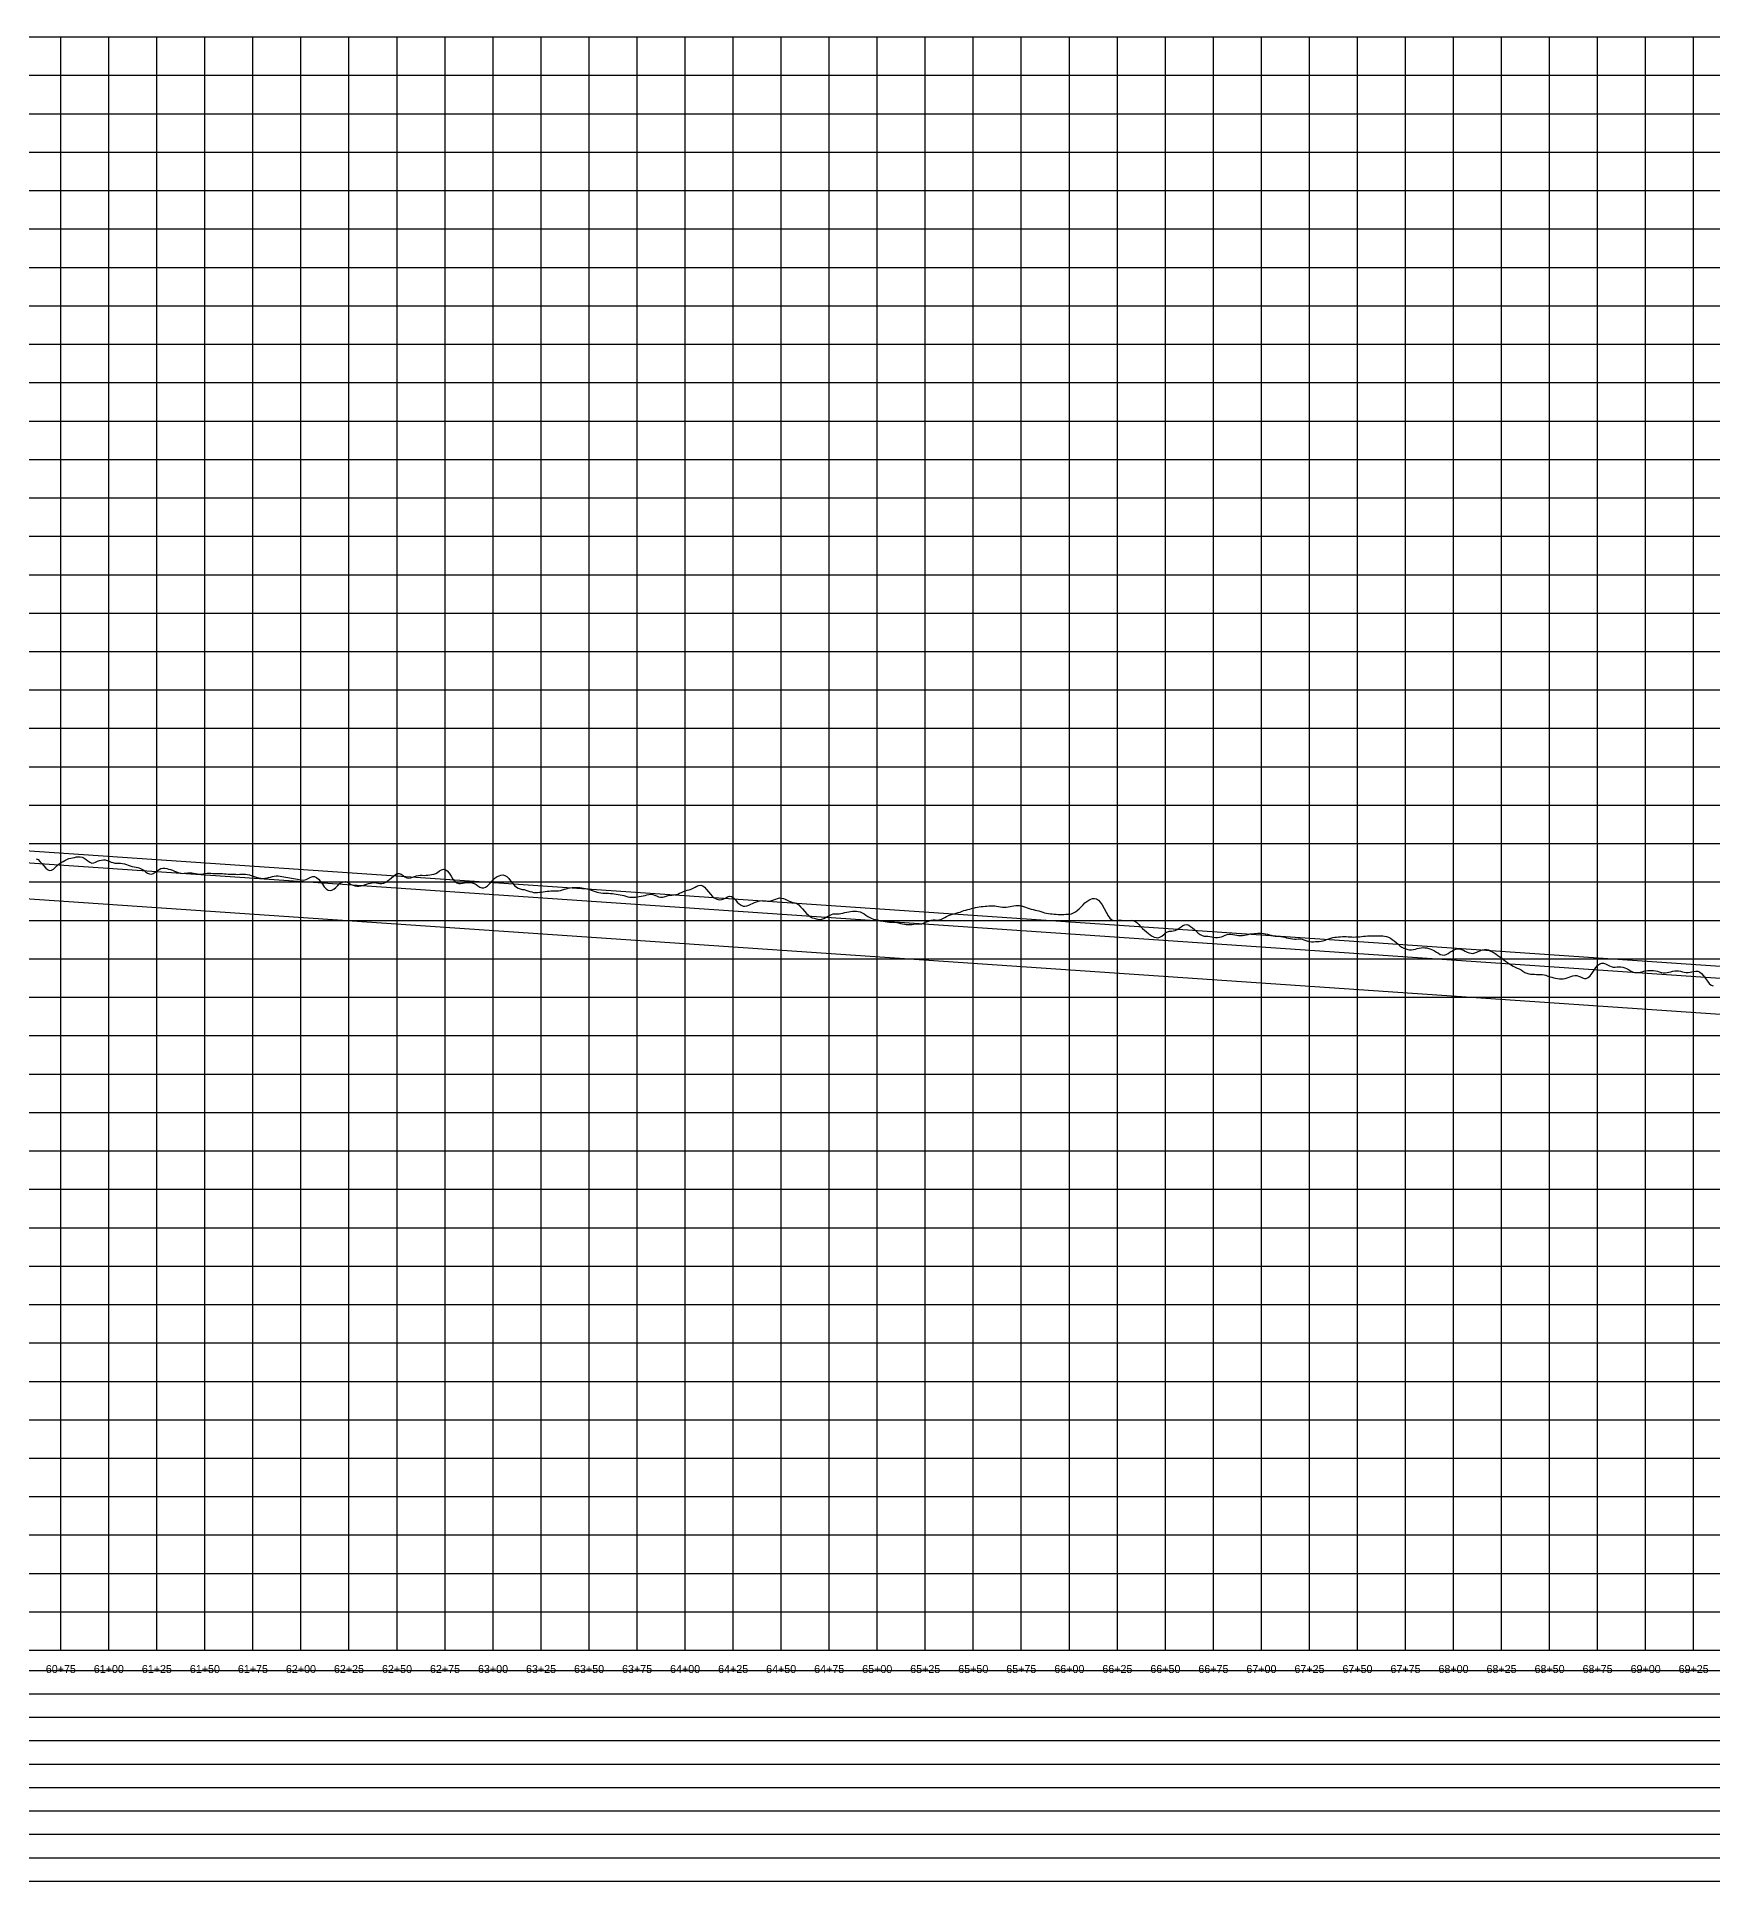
# Model space of a CAD drawing. Extents: x -64 to 13916, y -140 to 832.
# Drawn here: x 6063 to 6935, y -140 to 820 of the extents above; entities that cross this region are included whole.
import ezdxf
from ezdxf.enums import TextEntityAlignment as Align

# ---------------------------------------------------------------- set-up
doc = ezdxf.new("R2010")
doc.units = 0
for name, color, linetype in [('Annotation_Table', 254, 'Continuous'), ('Crown', 7, 'Continuous'), ('Grid', 254, 'Continuous'), ('Grid_Text', 7, 'Continuous'), ('Ground_Elevation', 3, 'Continuous'), ('Hydraulic_Grade', 5, 'Continuous'), ('Invert', 7, 'Continuous')]:
    doc.layers.add(name, color=color, linetype=linetype)

msp = doc.modelspace()

# ---------------------------------------------------------------- linework, layer by layer
at = {"layer": 'Annotation_Table', "color": 254}
for points in [[(-25, -30.48), (13899.95, -30.48)], [(-25, -42.67), (13899.95, -42.67)], [(-25, -54.86), (13899.95, -54.86)], [(-25, -67.06), (13899.95, -67.06)], [(-25, -79.25), (13899.95, -79.25)], [(-25, -91.44), (13899.95, -91.44)], [(-25, -103.63), (13899.95, -103.63)], [(-25, -115.82), (13899.95, -115.82)], [(-25, -128.02), (13899.95, -128.02)], [(-25, -140.21), (13899.95, -140.21)]]:
    msp.add_lwpolyline(points, dxfattribs=at)
at = {"layer": 'Crown', "color": 0}
msp.add_lwpolyline([(5936.61, 404.58), (8040.3, 261.1)], dxfattribs=at)
at = {"layer": 'Grid', "color": 254}
for points in [[(-25, 820), (13900, 820)], [(6075, -20), (6075, 820)], [(6100, -20), (6100, 820)], [(6125, -20), (6125, 820)], [(6150, -20), (6150, 820)], [(6175, -20), (6175, 820)], [(6200, -20), (6200, 820)], [(6225, -20), (6225, 820)], [(6250, -20), (6250, 820)], [(6275, -20), (6275, 820)], [(6300, -20), (6300, 820)], [(6325, -20), (6325, 820)], [(6350, -20), (6350, 820)], [(6375, -20), (6375, 820)], [(6400, -20), (6400, 820)], [(6425, -20), (6425, 820)], [(6450, -20), (6450, 820)], [(6475, -20), (6475, 820)], [(6500, -20), (6500, 820)], [(6525, -20), (6525, 820)], [(6550, -20), (6550, 820)], [(6575, -20), (6575, 820)], [(6600, -20), (6600, 820)], [(6625, -20), (6625, 820)], [(6650, -20), (6650, 820)], [(6675, -20), (6675, 820)], [(6700, -20), (6700, 820)], [(6725, -20), (6725, 820)], [(6750, -20), (6750, 820)], [(6775, -20), (6775, 820)], [(6800, -20), (6800, 820)], [(6825, -20), (6825, 820)], [(6850, -20), (6850, 820)], [(6875, -20), (6875, 820)], [(6900, -20), (6900, 820)], [(6925, -20), (6925, 820)], [(-25, 800), (13900, 800)], [(-25, 780), (13900, 780)], [(-25, 760), (13900, 760)], [(-25, 740), (13900, 740)], [(-25, 720), (13900, 720)], [(-25, 700), (13900, 700)], [(-25, 680), (13900, 680)], [(-25, 660), (13900, 660)], [(-25, 640), (13900, 640)], [(-25, 620), (13900, 620)], [(-25, 600), (13900, 600)], [(-25, 580), (13900, 580)], [(-25, 560), (13900, 560)], [(-25, 540), (13900, 540)], [(-25, 520), (13900, 520)], [(-25, 500), (13900, 500)], [(-25, 480), (13900, 480)], [(-25, 460), (13900, 460)], [(-25, 440), (13900, 440)], [(-25, 420), (13900, 420)], [(-25, 400), (13900, 400)], [(-25, 380), (13900, 380)], [(-25, 360), (13900, 360)], [(-25, 340), (13900, 340)], [(-25, 320), (13900, 320)], [(-25, 300), (13900, 300)], [(-25, 280), (13900, 280)], [(-25, 260), (13900, 260)], [(-25, 240), (13900, 240)], [(-25, 220), (13900, 220)], [(-25, 200), (13900, 200)], [(-25, 180), (13900, 180)], [(-25, 160), (13900, 160)], [(-25, 140), (13900, 140)], [(-25, 120), (13900, 120)], [(-25, 100), (13900, 100)], [(-25, 80), (13900, 80)], [(-25, 60), (13900, 60)], [(-25, 40), (13900, 40)], [(-25, 20), (13900, 20)], [(-25, 0), (13900, 0)], [(-25, -20), (13900, -20)]]:
    msp.add_lwpolyline(points, dxfattribs=at)
at = {"layer": 'Ground_Elevation', "color": 3}
msp.add_lwpolyline([(6062.13, 392.11), (6063.13, 391.62), (6064.13, 390.74), (6065.13, 389.59), (6066.13, 388.36), (6067.13, 387.26), (6068.13, 386.46), (6069.13, 386.04), (6070.13, 386.1), (6071.13, 386.66), (6072.13, 387.6), (6073.13, 388.64), (6074.13, 389.52), (6075.13, 390.2), (6076.13, 390.74), (6077.13, 391.25), (6078.13, 391.76), (6079.13, 392.14), (6080.13, 392.39), (6081.13, 392.56), (6082.13, 392.78), (6083.13, 393.02), (6084.13, 393.16), (6085.13, 393.12), (6086.13, 392.87), (6087.13, 392.4), (6088.13, 391.73), (6089.13, 390.95), (6090.13, 390.25), (6091.13, 389.87), (6092.13, 389.92), (6093.13, 390.3), (6094.13, 390.79), (6095.13, 391.19), (6096.13, 391.44), (6097.13, 391.57), (6098.13, 391.52), (6099.13, 391.24), (6100.13, 390.82), (6101.13, 390.39), (6102.13, 390.07), (6103.13, 389.84), (6104.13, 389.73), (6105.13, 389.73), (6106.13, 389.73), (6107.13, 389.66), (6108.13, 389.43), (6109.13, 389.1), (6110.13, 388.71), (6111.13, 388.36), (6112.13, 388.06), (6113.13, 387.84), (6114.13, 387.66), (6115.13, 387.46), (6116.13, 387.16), (6117.13, 386.7), (6118.13, 386.08), (6119.13, 385.35), (6120.13, 384.65), (6121.13, 384.18), (6122.13, 384.1), (6123.13, 384.44), (6124.13, 385.05), (6125.13, 385.79), (6126.13, 386.48), (6127.13, 387), (6128.13, 387.24), (6129.13, 387.19), (6130.13, 387.01), (6131.13, 386.75), (6132.13, 386.44), (6133.13, 386.08), (6134.13, 385.71), (6135.13, 385.3), (6136.13, 384.91), (6137.13, 384.59), (6138.13, 384.46), (6139.13, 384.52), (6140.13, 384.64), (6141.13, 384.72), (6142.13, 384.74), (6143.13, 384.71), (6144.13, 384.61), (6145.13, 384.43), (6146.13, 384.21), (6147.13, 384.09), (6148.13, 384.15), (6149.13, 384.3), (6150.13, 384.44), (6151.13, 384.52), (6152.13, 384.55), (6153.13, 384.53), (6154.13, 384.47), (6155.13, 384.4), (6156.13, 384.35), (6157.13, 384.35), (6158.13, 384.38), (6159.13, 384.37), (6160.13, 384.3), (6161.13, 384.17), (6162.13, 384.06), (6163.13, 384.01), (6164.13, 384.01), (6165.13, 384.01), (6166.13, 383.99), (6167.13, 383.96), (6168.13, 383.99), (6169.13, 384.03), (6170.13, 384.04), (6171.13, 383.99), (6172.13, 383.87), (6173.13, 383.67), (6174.13, 383.4), (6175.13, 383.09), (6176.13, 382.74), (6177.13, 382.38), (6178.13, 382.09), (6179.13, 381.92), (6180.13, 381.88), (6181.13, 381.94), (6182.13, 382.06), (6183.13, 382.26), (6184.13, 382.51), (6185.13, 382.77), (6186.13, 382.98), (6187.13, 383.12), (6188.13, 383.14), (6189.13, 383.04), (6190.13, 382.87), (6191.13, 382.69), (6192.13, 382.52), (6193.13, 382.32), (6194.13, 382.11), (6195.13, 381.9), (6196.13, 381.73), (6197.13, 381.62), (6198.13, 381.48), (6199.13, 381.3), (6200.13, 381.11), (6201.13, 381.02), (6202.13, 381.11), (6203.13, 381.43), (6204.13, 381.91), (6205.13, 382.42), (6206.13, 382.79), (6207.13, 382.83), (6208.13, 382.4), (6209.13, 381.5), (6210.13, 380.28), (6211.13, 378.88), (6212.13, 377.53), (6213.13, 376.42), (6214.13, 375.73), (6215.13, 375.51), (6216.13, 375.71), (6217.13, 376.29), (6218.13, 377.19), (6219.13, 378.2), (6220.13, 379.12), (6221.13, 379.78), (6222.13, 380.14), (6223.13, 380.17), (6224.13, 379.86), (6225.13, 379.34), (6226.13, 378.77), (6227.13, 378.28), (6228.13, 377.94), (6229.13, 377.78), (6230.13, 377.8), (6231.13, 377.97), (6232.13, 378.22), (6233.13, 378.53), (6234.13, 378.86), (6235.13, 379.18), (6236.13, 379.45), (6237.13, 379.63), (6238.13, 379.68), (6239.13, 379.58), (6240.13, 379.35), (6241.13, 379.15), (6242.13, 379.14), (6243.13, 379.39), (6244.13, 379.86), (6245.13, 380.52), (6246.13, 381.31), (6247.13, 382.2), (6248.13, 383.09), (6249.13, 383.86), (6250.13, 384.38), (6251.13, 384.48), (6252.13, 384.11), (6253.13, 383.45), (6254.13, 382.74), (6255.13, 382.23), (6256.13, 382.03), (6257.13, 382.17), (6258.13, 382.47), (6259.13, 382.83), (6260.13, 383.16), (6261.13, 383.4), (6262.13, 383.48), (6263.13, 383.46), (6264.13, 383.43), (6265.13, 383.46), (6266.13, 383.59), (6267.13, 383.75), (6268.13, 383.89), (6269.13, 384.05), (6270.13, 384.38), (6271.13, 384.98), (6272.13, 385.72), (6273.13, 386.32), (6274.13, 386.61), (6275.13, 386.48), (6276.13, 385.83), (6277.13, 384.64), (6278.13, 383.09), (6279.13, 381.54), (6280.13, 380.3), (6281.13, 379.51), (6282.13, 379.17), (6283.13, 379.18), (6284.13, 379.39), (6285.13, 379.58), (6286.13, 379.68), (6287.13, 379.69), (6288.13, 379.64), (6289.13, 379.54), (6290.13, 379.28), (6291.13, 378.76), (6292.13, 378.04), (6293.13, 377.35), (6294.13, 376.93), (6295.13, 376.88), (6296.13, 377.24), (6297.13, 377.98), (6298.13, 379.01), (6299.13, 380.14), (6300.13, 381.2), (6301.13, 382.09), (6302.13, 382.79), (6303.13, 383.28), (6304.13, 383.57), (6305.13, 383.64), (6306.13, 383.41), (6307.13, 382.78), (6308.13, 381.79), (6309.13, 380.58), (6310.13, 379.35), (6311.13, 378.25), (6312.13, 377.37), (6313.13, 376.73), (6314.13, 376.36), (6315.13, 376.15), (6316.13, 376), (6317.13, 375.76), (6318.13, 375.42), (6319.13, 375.07), (6320.13, 374.78), (6321.13, 374.6), (6322.13, 374.51), (6323.13, 374.51), (6324.13, 374.61), (6325.13, 374.77), (6326.13, 374.94), (6327.13, 375.09), (6328.13, 375.21), (6329.13, 375.3), (6330.13, 375.36), (6331.13, 375.35), (6332.13, 375.33), (6333.13, 375.35), (6334.13, 375.45), (6335.13, 375.64), (6336.13, 375.91), (6337.13, 376.21), (6338.13, 376.51), (6339.13, 376.78), (6340.13, 376.97), (6341.13, 377.08), (6342.13, 377.1), (6343.13, 377.11), (6344.13, 377.1), (6345.13, 377.06), (6346.13, 376.96), (6347.13, 376.81), (6348.13, 376.64), (6349.13, 376.41), (6350.13, 376.12), (6351.13, 375.75), (6352.13, 375.35), (6353.13, 374.99), (6354.13, 374.7), (6355.13, 374.48), (6356.13, 374.33), (6357.13, 374.22), (6358.13, 374.16), (6359.13, 374.14), (6360.13, 374.11), (6361.13, 374.04), (6362.13, 373.92), (6363.13, 373.77), (6364.13, 373.65), (6365.13, 373.53), (6366.13, 373.38), (6367.13, 373.17), (6368.13, 372.91), (6369.13, 372.62), (6370.13, 372.35), (6371.13, 372.14), (6372.13, 372.04), (6373.13, 372.05), (6374.13, 372.16), (6375.13, 372.32), (6376.13, 372.47), (6377.13, 372.6), (6378.13, 372.76), (6379.13, 372.98), (6380.13, 373.26), (6381.13, 373.5), (6382.13, 373.57), (6383.13, 373.43), (6384.13, 373.1), (6385.13, 372.7), (6386.13, 372.3), (6387.13, 372.05), (6388.13, 372.04), (6389.13, 372.26), (6390.13, 372.62), (6391.13, 372.93), (6392.13, 373.12), (6393.13, 373.2), (6394.13, 373.28), (6395.13, 373.43), (6396.13, 373.71), (6397.13, 374.1), (6398.13, 374.54), (6399.13, 374.96), (6400.13, 375.34), (6401.13, 375.67), (6402.13, 375.99), (6403.13, 376.34), (6404.13, 376.77), (6405.13, 377.29), (6406.13, 377.84), (6407.13, 378.24), (6408.13, 378.34), (6409.13, 377.99), (6410.13, 377.21), (6411.13, 376.09), (6412.13, 374.8), (6413.13, 373.57), (6414.13, 372.56), (6415.13, 371.81), (6416.13, 371.26), (6417.13, 370.89), (6418.13, 370.74), (6419.13, 370.84), (6420.13, 371.22), (6421.13, 371.76), (6422.13, 372.32), (6423.13, 372.64), (6424.13, 372.5), (6425.13, 371.78), (6426.13, 370.62), (6427.13, 369.44), (6428.13, 368.54), (6429.13, 367.89), (6430.13, 367.48), (6431.13, 367.33), (6432.13, 367.51), (6433.13, 367.9), (6434.13, 368.38), (6435.13, 368.83), (6436.13, 369.24), (6437.13, 369.64), (6438.13, 369.99), (6439.13, 370.23), (6440.13, 370.29), (6441.13, 370.22), (6442.13, 370.1), (6443.13, 370.01), (6444.13, 370.04), (6445.13, 370.27), (6446.13, 370.67), (6447.13, 371.13), (6448.13, 371.48), (6449.13, 371.67), (6450.13, 371.64), (6451.13, 371.39), (6452.13, 370.98), (6453.13, 370.48), (6454.13, 370.01), (6455.13, 369.63), (6456.13, 369.38), (6457.13, 369.16), (6458.13, 368.75), (6459.13, 368.08), (6460.13, 367.13), (6461.13, 366), (6462.13, 364.79), (6463.13, 363.66), (6464.13, 362.67), (6465.13, 361.91), (6466.13, 361.4), (6467.13, 361.11), (6468.13, 360.88), (6469.13, 360.65), (6470.13, 360.54), (6471.13, 360.67), (6472.13, 361.04), (6473.13, 361.51), (6474.13, 362.01), (6475.13, 362.52), (6476.13, 362.99), (6477.13, 363.34), (6478.13, 363.49), (6479.13, 363.48), (6480.13, 363.48), (6481.13, 363.61), (6482.13, 363.84), (6483.13, 364.07), (6484.13, 364.26), (6485.13, 364.44), (6486.13, 364.62), (6487.13, 364.78), (6488.13, 364.87), (6489.13, 364.83), (6490.13, 364.67), (6491.13, 364.41), (6492.13, 363.98), (6493.13, 363.42), (6494.13, 362.76), (6495.13, 362.1), (6496.13, 361.52), (6497.13, 361.04), (6498.13, 360.7), (6499.13, 360.44), (6500.13, 360.22), (6501.13, 360.01), (6502.13, 359.79), (6503.13, 359.57), (6504.13, 359.36), (6505.13, 359.19), (6506.13, 359.06), (6507.13, 359.01), (6508.13, 359.01), (6509.13, 359.02), (6510.13, 358.93), (6511.13, 358.73), (6512.13, 358.43), (6513.13, 358.19), (6514.13, 358.02), (6515.13, 357.92), (6516.13, 357.85), (6517.13, 357.84), (6518.13, 357.94), (6519.13, 358.06), (6520.13, 358.14), (6521.13, 358.14), (6522.13, 358.15), (6523.13, 358.29), (6524.13, 358.6), (6525.13, 359.03), (6526.13, 359.48), (6527.13, 359.84), (6528.13, 360.1), (6529.13, 360.21), (6530.13, 360.22), (6531.13, 360.2), (6532.13, 360.26), (6533.13, 360.51), (6534.13, 360.93), (6535.13, 361.45), (6536.13, 361.98), (6537.13, 362.46), (6538.13, 362.86), (6539.13, 363.19), (6540.13, 363.47), (6541.13, 363.74), (6542.13, 364.02), (6543.13, 364.35), (6544.13, 364.74), (6545.13, 365.12), (6546.13, 365.4), (6547.13, 365.63), (6548.13, 365.86), (6549.13, 366.14), (6550.13, 366.43), (6551.13, 366.68), (6552.13, 366.88), (6553.13, 367.03), (6554.13, 367.16), (6555.13, 367.26), (6556.13, 367.33), (6557.13, 367.42), (6558.13, 367.5), (6559.13, 367.57), (6560.13, 367.6), (6561.13, 367.56), (6562.13, 367.44), (6563.13, 367.28), (6564.13, 367.11), (6565.13, 366.97), (6566.13, 366.9), (6567.13, 366.91), (6568.13, 367), (6569.13, 367.17), (6570.13, 367.37), (6571.13, 367.55), (6572.13, 367.69), (6573.13, 367.76), (6574.13, 367.73), (6575.13, 367.57), (6576.13, 367.29), (6577.13, 366.93), (6578.13, 366.56), (6579.13, 366.2), (6580.13, 365.88), (6581.13, 365.6), (6582.13, 365.35), (6583.13, 365.12), (6584.13, 364.89), (6585.13, 364.63), (6586.13, 364.33), (6587.13, 364.01), (6588.13, 363.76), (6589.13, 363.58), (6590.13, 363.47), (6591.13, 363.4), (6592.13, 363.31), (6593.13, 363.23), (6594.13, 363.15), (6595.13, 363.1), (6596.13, 363.07), (6597.13, 363.11), (6598.13, 363.17), (6599.13, 363.23), (6600.13, 363.31), (6601.13, 363.48), (6602.13, 363.85), (6603.13, 364.42), (6604.13, 365.15), (6605.13, 366.02), (6606.13, 367), (6607.13, 368.06), (6608.13, 369.08), (6609.13, 369.89), (6610.13, 370.52), (6611.13, 370.99), (6612.13, 371.32), (6613.13, 371.43), (6614.13, 371.19), (6615.13, 370.57), (6616.13, 369.54), (6617.13, 368.08), (6618.13, 366.25), (6619.13, 364.27), (6620.13, 362.45), (6621.13, 361.08), (6622.13, 360.27), (6623.13, 359.95), (6624.13, 359.95), (6625.13, 360.08), (6626.13, 360.14), (6627.13, 360.11), (6628.13, 360.01), (6629.13, 359.94), (6630.13, 359.93), (6631.13, 360), (6632.13, 360.07), (6633.13, 359.98), (6634.13, 359.57), (6635.13, 358.86), (6636.13, 357.93), (6637.13, 356.89), (6638.13, 355.86), (6639.13, 354.91), (6640.13, 354.04), (6641.13, 353.25), (6642.13, 352.48), (6643.13, 351.84), (6644.13, 351.34), (6645.13, 351.03), (6646.13, 350.98), (6647.13, 351.26), (6648.13, 351.86), (6649.13, 352.66), (6650.13, 353.44), (6651.13, 354.03), (6652.13, 354.32), (6653.13, 354.44), (6654.13, 354.54), (6655.13, 354.75), (6656.13, 355.25), (6657.13, 355.95), (6658.13, 356.73), (6659.13, 357.35), (6660.13, 357.73), (6661.13, 357.79), (6662.13, 357.49), (6663.13, 356.87), (6664.13, 356.06), (6665.13, 355.17), (6666.13, 354.24), (6667.13, 353.37), (6668.13, 352.65), (6669.13, 352.15), (6670.13, 351.87), (6671.13, 351.78), (6672.13, 351.72), (6673.13, 351.63), (6674.13, 351.49), (6675.13, 351.31), (6676.13, 351.17), (6677.13, 351.11), (6678.13, 351.18), (6679.13, 351.41), (6680.13, 351.82), (6681.13, 352.28), (6682.13, 352.67), (6683.13, 352.86), (6684.13, 352.87), (6685.13, 352.73), (6686.13, 352.51), (6687.13, 352.32), (6688.13, 352.18), (6689.13, 352.15), (6690.13, 352.2), (6691.13, 352.33), (6692.13, 352.51), (6693.13, 352.72), (6694.13, 352.92), (6695.13, 353.07), (6696.13, 353.16), (6697.13, 353.22), (6698.13, 353.27), (6699.13, 353.3), (6700.13, 353.27), (6701.13, 353.18), (6702.13, 353), (6703.13, 352.79), (6704.13, 352.54), (6705.13, 352.28), (6706.13, 352.04), (6707.13, 351.87), (6708.13, 351.78), (6709.13, 351.72), (6710.13, 351.63), (6711.13, 351.46), (6712.13, 351.24), (6713.13, 351), (6714.13, 350.76), (6715.13, 350.52), (6716.13, 350.32), (6717.13, 350.24), (6718.13, 350.28), (6719.13, 350.38), (6720.13, 350.37), (6721.13, 350.21), (6722.13, 349.87), (6723.13, 349.5), (6724.13, 349.19), (6725.13, 349), (6726.13, 348.91), (6727.13, 348.92), (6728.13, 348.94), (6729.13, 348.99), (6730.13, 349.05), (6731.13, 349.15), (6732.13, 349.34), (6733.13, 349.62), (6734.13, 349.99), (6735.13, 350.38), (6736.13, 350.74), (6737.13, 351.02), (6738.13, 351.22), (6739.13, 351.35), (6740.13, 351.44), (6741.13, 351.51), (6742.13, 351.56), (6743.13, 351.57), (6744.13, 351.55), (6745.13, 351.49), (6746.13, 351.43), (6747.13, 351.38), (6748.13, 351.35), (6749.13, 351.37), (6750.13, 351.43), (6751.13, 351.52), (6752.13, 351.63), (6753.13, 351.74), (6754.13, 351.84), (6755.13, 351.89), (6756.13, 351.91), (6757.13, 351.92), (6758.13, 351.96), (6759.13, 352), (6760.13, 352.01), (6761.13, 352), (6762.13, 351.96), (6763.13, 351.9), (6764.13, 351.78), (6765.13, 351.56), (6766.13, 351.21), (6767.13, 350.72), (6768.13, 350.09), (6769.13, 349.36), (6770.13, 348.51), (6771.13, 347.64), (6772.13, 346.81), (6773.13, 346.11), (6774.13, 345.56), (6775.13, 345.16), (6776.13, 344.89), (6777.13, 344.74), (6778.13, 344.73), (6779.13, 344.85), (6780.13, 345.06), (6781.13, 345.31), (6782.13, 345.54), (6783.13, 345.71), (6784.13, 345.8), (6785.13, 345.78), (6786.13, 345.64), (6787.13, 345.38), (6788.13, 345.03), (6789.13, 344.61), (6790.13, 344.11), (6791.13, 343.51), (6792.13, 342.88), (6793.13, 342.32), (6794.13, 341.98), (6795.13, 341.94), (6796.13, 342.25), (6797.13, 342.79), (6798.13, 343.44), (6799.13, 344.05), (6800.13, 344.59), (6801.13, 344.97), (6802.13, 345.19), (6803.13, 345.16), (6804.13, 344.91), (6805.13, 344.5), (6806.13, 344.02), (6807.13, 343.53), (6808.13, 343.12), (6809.13, 342.85), (6810.13, 342.82), (6811.13, 343.05), (6812.13, 343.48), (6813.13, 343.97), (6814.13, 344.39), (6815.13, 344.71), (6816.13, 344.89), (6817.13, 344.85), (6818.13, 344.59), (6819.13, 344.19), (6820.13, 343.67), (6821.13, 343.08), (6822.13, 342.42), (6823.13, 341.72), (6824.13, 340.99), (6825.13, 340.26), (6826.13, 339.51), (6827.13, 338.78), (6828.13, 338.06), (6829.13, 337.39), (6830.13, 336.75), (6831.13, 336.15), (6832.13, 335.6), (6833.13, 335.11), (6834.13, 334.7), (6835.13, 334.17), (6836.13, 333.48), (6837.13, 332.9), (6838.13, 332.48), (6839.13, 332.19), (6840.13, 332.04), (6841.13, 331.97), (6842.13, 331.93), (6843.13, 331.88), (6844.13, 331.86), (6845.13, 331.86), (6846.13, 331.86), (6847.13, 331.71), (6848.13, 331.43), (6849.13, 331.04), (6850.13, 330.68), (6851.13, 330.37), (6852.13, 330.13), (6853.13, 329.92), (6854.13, 329.73), (6855.13, 329.62), (6856.13, 329.59), (6857.13, 329.65), (6858.13, 329.82), (6859.13, 330.1), (6860.13, 330.45), (6861.13, 330.8), (6862.13, 331.1), (6863.13, 331.27), (6864.13, 331.26), (6865.13, 331.04), (6866.13, 330.61), (6867.13, 330.12), (6868.13, 329.79), (6869.13, 329.81), (6870.13, 330.27), (6871.13, 331.2), (6872.13, 332.53), (6873.13, 334.04), (6874.13, 335.46), (6875.13, 336.61), (6876.13, 337.38), (6877.13, 337.76), (6878.13, 337.72), (6879.13, 337.38), (6880.13, 336.84), (6881.13, 336.31), (6882.13, 335.91), (6883.13, 335.72), (6884.13, 335.71), (6885.13, 335.82), (6886.13, 335.89), (6887.13, 335.85), (6888.13, 335.66), (6889.13, 335.33), (6890.13, 334.88), (6891.13, 334.35), (6892.13, 333.77), (6893.13, 333.28), (6894.13, 332.95), (6895.13, 332.8), (6896.13, 332.81), (6897.13, 332.99), (6898.13, 333.24), (6899.13, 333.5), (6900.13, 333.71), (6901.13, 333.86), (6902.13, 333.94), (6903.13, 333.94), (6904.13, 333.88), (6905.13, 333.75), (6906.13, 333.5), (6907.13, 333.18), (6908.13, 332.85), (6909.13, 332.64), (6910.13, 332.62), (6911.13, 332.81), (6912.13, 333.05), (6913.13, 333.3), (6914.13, 333.51), (6915.13, 333.7), (6916.13, 333.8), (6917.13, 333.77), (6918.13, 333.58), (6919.13, 333.29), (6920.13, 333), (6921.13, 332.82), (6922.13, 332.84), (6923.13, 332.98), (6924.13, 333.21), (6925.13, 333.44), (6926.13, 333.63), (6927.13, 333.59), (6928.13, 333.16), (6929.13, 332.28), (6930.13, 331.07), (6931.13, 329.67), (6932.13, 328.28), (6933.13, 327.07), (6934.13, 326.26), (6935.13, 325.9)], dxfattribs=at)
at = {"layer": 'Hydraulic_Grade', "color": 5}
msp.add_lwpolyline([(5936.61, 398.21), (8040.3, 254.79)], dxfattribs=at)
at = {"layer": 'Invert', "color": 0}
msp.add_lwpolyline([(5936.61, 379.58), (8040.3, 236.1)], dxfattribs=at)

# ---------------------------------------------------------------- texts
at = {"layer": 'Grid_Text', "color": 0}
for s, p in [('60+75', (6075, -27.7)), ('61+00', (6100, -27.7)), ('61+25', (6125, -27.7)), ('61+50', (6150, -27.7)), ('61+75', (6175, -27.7)), ('62+00', (6200, -27.7)), ('62+25', (6225, -27.7)), ('62+50', (6250, -27.7)), ('62+75', (6275, -27.7)), ('63+00', (6300, -27.7)), ('63+25', (6325, -27.7)), ('63+50', (6350, -27.7)), ('63+75', (6375, -27.7)), ('64+00', (6400, -27.7)), ('64+25', (6425, -27.7)), ('64+50', (6450, -27.7)), ('64+75', (6475, -27.7)), ('65+00', (6500, -27.7)), ('65+25', (6525, -27.7)), ('65+50', (6550, -27.7)), ('65+75', (6575, -27.7)), ('66+00', (6600, -27.7)), ('66+25', (6625, -27.7)), ('66+50', (6650, -27.7)), ('66+75', (6675, -27.7)), ('67+00', (6700, -27.7)), ('67+25', (6725, -27.7)), ('67+50', (6750, -27.7)), ('67+75', (6775, -27.7)), ('68+00', (6800, -27.7)), ('68+25', (6825, -27.7)), ('68+50', (6850, -27.7)), ('68+75', (6875, -27.7)), ('69+00', (6900, -27.7)), ('69+25', (6925, -27.7))]:
    msp.add_text(s, height=4.167, dxfattribs=at).set_placement(p, align=Align.TOP_CENTER)

doc.saveas('drawing.dxf')
